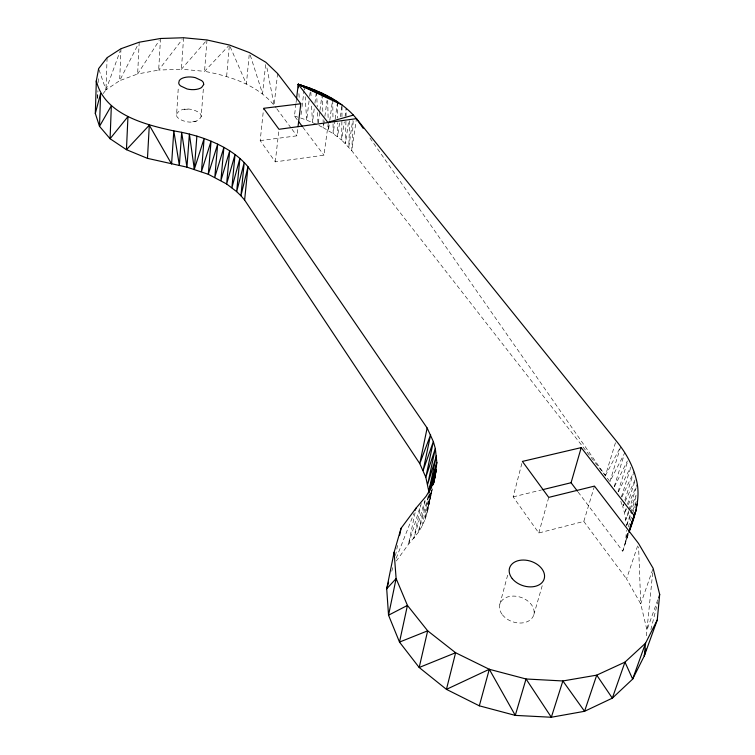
<?xml version="1.0" encoding="UTF-8"?>
<svg xmlns="http://www.w3.org/2000/svg" width="755" height="755" viewBox="0 0 755 755"><rect width="100%" height="100%" fill="white"/><g stroke="black" fill="none" stroke-linecap="round" stroke-linejoin="round"><path stroke-width="0.57" stroke-dasharray="3.77 2.83" d="M341.883 121.357L341.694 140.1L351.745 150.679L606.68 477.302M341.94 116.676L342.053 104.964L340.307 117.469M345.932 121.168L345.431 143.526L348.706 120.734M346.035 116.468L346.215 108.229L345.092 116.195M97.669 98.726L97.933 90.619M98.188 82.503L98.339 77.869M103.171 93.601L105.964 89.883L107.106 57.682M349.697 120.762L348.782 147.055L352.604 120.809M120.979 48.716L119.658 80.681L105.964 89.883L98.999 69.668M353.161 120.838L351.745 150.679L356.294 119.79M139.203 42.214L137.637 73.962L119.658 80.681L138.146 44.29M160.513 38.496L158.673 70.083L137.637 73.962L159.248 40.468M203.331 89.175L201.17 116.77C197.074 124.452 184.701 122.829 178.586 118.365A9.428 4.86 5 0 1 176.585 115.043L178.369 86.57M183.578 37.75L181.436 69.196L158.673 70.083L182.153 39.6M207.002 39.968L204.548 71.338C231.068 76.302 259.38 85.457 276.188 107.937M226.642 76.359L229.293 46.168M249.197 54.898L246.385 83.975L229.397 45.007M652.66 572.951L646.12 638.268M265.609 64.6L262.57 93.752L249.782 53.69M328.312 122.971L323.961 155.2L275.282 161.863L260.192 140.609L263.608 108.305M277.595 73.518L274.112 105.153L266.506 65.647M275.282 161.863L278.982 129.284M297.272 119.781L294.459 116.053L295.951 103.586M296.092 102.454L296.356 100.188M260.192 140.609L296.913 135.824L297.895 127.812M301.066 114.6L301.896 107.814M302.038 106.681L303.982 90.826M304.114 89.694L304.529 86.296L304.756 89.798M309.069 100.896L306.662 120.149L317.119 124.603M309.635 96.366L310.494 89.571M314.203 108.899L312.466 122.489L311.513 104.879M314.929 103.237L316.383 91.912M318.336 122.754L319.818 111.419M319.969 110.287L321.743 96.687M324.273 120.923L323.366 127.727L333.172 133.626L341.694 140.1L344.28 121.885M324.877 116.393L326.99 100.509M329.189 124.924L328.416 130.596L328.283 124.83M329.803 120.385L332.568 99.962M335.05 119.998L333.172 133.626L333.03 123.188M335.201 118.865L337.391 102.954M339.514 123.159L337.598 136.797L337.579 122.81M429.208 494.355L425.159 519.195L422.196 525.867L418.412 532.303L408.455 544.317L396.318 560.993M431.634 489.948L427.311 512.362L425.159 519.195L431.473 489.976M395.478 555.605L397.564 545.374M415.099 512.645L408.455 544.317L420.459 505.642M421.243 503.462L413.815 538.466L424.829 500.669M425.159 500.725L418.412 532.303L428.727 494.308M422.196 525.867L428.972 494.336M430.095 493.883L427.311 512.362L432.407 488.787M432.02 489.702L428.632 505.397L432.105 489.806M650.876 629.642L657.699 602.358M430.529 492.817L429.133 498.357L428.972 494.818M594.478 486.097L583.804 521.431L538.796 532.983L513.155 496.875L522.385 461.418M499.829 604.264L507.709 574.895M538.796 532.983L548.734 497.385M391.741 571.271L393.308 565.788M533.832 614.636L542.317 585.342M369.95 137.995L605.397 475.603L616.071 440.703M578.151 492.1L622.733 551.178L628.594 532.926M620.704 446.63L609.898 481.558L624.829 452.698M614.249 486.569L623.809 455.982M618.09 491.713L627.745 461.088M621.403 496.96L630.453 468.487M623.46 504.463L622.762 506.652L624.593 513.117L626.348 524.98M624.866 500.074L633.294 473.772M626.008 508.728L624.593 513.117L626.461 508.87M627.424 504.34L635.2 480.199M628.67 510.805L625.819 519.591L629.859 510.012M629.028 509.701L636.154 487.73M626.81 524.961L630.397 513.957M630.755 512.862L636.125 496.356M628.264 526.971L632.228 514.863M632.586 513.759L636.182 502.745M627.66 533.313L624.611 545.072L628.575 533.153M622.733 551.178L628.538 533.492M657.756 599.81L646.95 630.085L640.74 603.887L626.556 578.896L637.72 545.591M652.745 569.402L640.74 603.887L638.598 546.865M627.773 533.445L625.857 538.834L626.461 530.34M105.964 89.883L120.196 50.878M396.215 558.172L413.891 513.56M626.452 526.056L632.01 512.183M632.435 511.116L636.276 501.509M176.51 114.231C180.7 106.663 192.874 108.258 199.009 112.665A9.409 4.851 5.1 0 1 201.066 115.959L201.17 116.77M630.302 508.955L636.125 495.12M628.33 504.614L637.22 484.436M624.706 502.405L622.762 506.652L620.761 501.311M625.197 501.348L635.908 478M621.875 497.054L634.002 471.582M618.411 491.854L630.491 467.251M614.428 486.635L627.405 460.956M605.397 475.603L620.157 447.658M205.454 41.742L181.436 69.196L204.548 71.338L228.595 45.857M513.155 496.875L541.543 489.938M192.695 121.819L196.3 121.083M184.229 109.333L188.165 109.154M294.459 116.053L299.622 117.676M300.65 117.997L306.662 120.149L305.19 96.8M318.931 125.472L323.366 127.727L323.206 123.14M607.322 478.16L609.247 480.709M302.887 127.236L323.961 155.2M583.804 521.431L626.556 578.896M276.877 108.871L291.392 128.388M292.081 129.313L296.913 135.824M298.914 93.62L299.329 99.424M97.178 94.299L97.386 97.669M310.824 91.968L311.135 97.839M316.572 91.921L317.232 106.757M317.487 112.467L317.94 122.744M322.225 94.441L322.895 113.948M323.093 119.696L323.168 121.989M327.698 100.594L328.17 120.215M332.738 99.981L332.974 118.544M337.551 102.991L337.57 118.148M502.405 614.787A17.78 12.892 18.6 0 0 532.388 617.703A17.78 12.892 18.6 0 0 515.599 596.195A17.78 12.892 18.6 0 0 502.405 614.787"/><path stroke-width="1.13" d="M96.48 83.059L96.338 80.813C104.247 114.279 144.63 124.613 173.801 130.889C184.097 132.559 194.271 135.06 204.124 138.514C220.536 144.498 236.674 153.095 247.989 166.742L427.141 428.019L433.351 441.571L435.324 448.517L436.852 462.541L428.812 491.288L425.811 477.236L419.78 463.608L244.62 200.056L240.921 195.762L236.664 191.638L226.632 183.975L208.304 174.282L186.947 167.157L147.47 158.352L126.444 149.688L110.088 138.731L99.509 126.34L95.319 113.467L96.338 80.813L98.641 68.601L107.106 57.682L120.979 48.716L139.203 42.214L160.513 38.496L183.578 37.75L207.002 39.968L229.397 45.007L249.424 52.576L265.854 62.269L277.595 73.518L300.811 103.775L298.027 126.661M394.016 554.548L394.11 552.292L401.047 528.321L416.052 508.115L426.122 496.224L429.944 489.835L435.078 476.443L436.852 462.541L431.303 488.287M147.47 158.352L149.311 125.207L126.444 149.688L127.963 116.581L110.088 138.731L111.344 105.728L99.509 126.34L100.604 93.488L95.319 113.467M244.62 200.056L247.989 166.742L240.921 195.762L244.224 162.495L236.664 191.638L239.892 158.408L231.898 187.702L235.041 154.511L226.632 183.975L229.699 150.821L220.922 180.492L223.895 147.357L214.807 177.255L217.666 144.139L208.304 174.282L211.07 141.185L201.462 171.602L204.124 138.514L194.337 169.224L196.885 136.136M628.896 532.388C635.427 515.193 641.288 496.365 635.908 478C632.369 464.202 625.112 451.622 616.071 440.703L356.464 118.648C341.826 100.774 319.884 90.902 298.253 84.324L296.498 99.056M657.256 619.987L645.553 643.184L624.97 662.126L596.733 675.14L562.871 680.963L526.046 678.981L489.297 669.289L455.614 652.745L427.67 630.821L407.436 605.416L388.542 615.193L396.13 578.566L394.11 552.292L386.702 588.806L388.542 615.193L399.499 642.09L419.185 667.495L446.441 689.362L479.331 705.821L515.278 715.391L551.329 717.25L584.559 711.295L612.324 698.158L632.662 679.094L644.345 655.784L657.256 619.987L659.681 594.402L653.132 568.288L638.466 543.374L594.478 486.097L548.734 497.385L522.385 461.418L581.218 447.621L634.342 515.797L629.292 530.982M646.053 648.96L644.345 655.784L645.553 643.184L632.662 679.094L624.97 662.126L612.324 698.158L596.733 675.14L584.559 711.295L562.871 680.963L551.329 717.25L526.046 678.981L515.278 715.391L489.297 669.289L446.441 689.362L455.614 652.745L419.185 667.495L427.67 630.821L399.499 642.09L407.436 605.416L396.13 578.566L386.702 588.806L388.589 582.228M644.345 655.784L644.581 653.443M399.659 535.144L401.047 528.321M427.141 428.019L419.78 463.608L430.614 434.729L423.159 470.346L433.351 441.571L425.811 477.236L435.324 448.517L427.698 484.229L436.494 455.529L428.812 491.288M433.238 484.106L436.39 469.534L432.483 485.05M433.625 483.181L435.078 476.443L433.596 483.125M658.832 597.809L659.681 594.402M429.038 493.185L429.944 489.835M479.331 705.821L489.297 669.289M577.443 491.165L571.073 482.728L581.218 447.621M635.974 507.955L637.418 503.547M629.321 530.718L636.201 509.738L630.066 526.981M415.184 510.295L416.052 508.115M353.434 115.1L327.802 122.31L298.253 84.324L298.508 87.806M542.685 489.665L571.073 482.728M300.811 103.775L263.608 108.305L278.982 129.284L356.464 118.648L363.202 128.322M342.053 104.964L298.253 84.324L310.635 88.439M337.551 101.821L298.253 84.324L316.524 90.779M332.719 98.82L298.253 84.324L322.187 93.29M298.253 84.324L327.594 95.979M298.678 121.64L302.189 126.302M149.311 125.207L171.593 164.005L173.801 130.889L179.36 165.411L181.672 132.314L186.947 167.157L189.382 134.069L194.337 169.224M432.936 483.228L432.502 485.465L432.936 483.228M203.69 84.569L201.594 87.523A12.58 6.276 5.2 0 1 187.061 88.967L180.794 86.032A9.56 4.775 5.2 0 1 178.756 82.757L179.35 80.398L180.832 79.039A12.58 6.276 5.2 0 1 195.271 77.633L201.491 80.53A9.541 4.766 5.3 0 1 203.586 83.777L203.69 84.569M512.239 578.604A18.148 12.826 18 0 0 542.826 581.624A18.148 12.826 18 0 0 525.546 560.153A18.148 12.826 18 0 0 512.239 578.604"/></g></svg>
